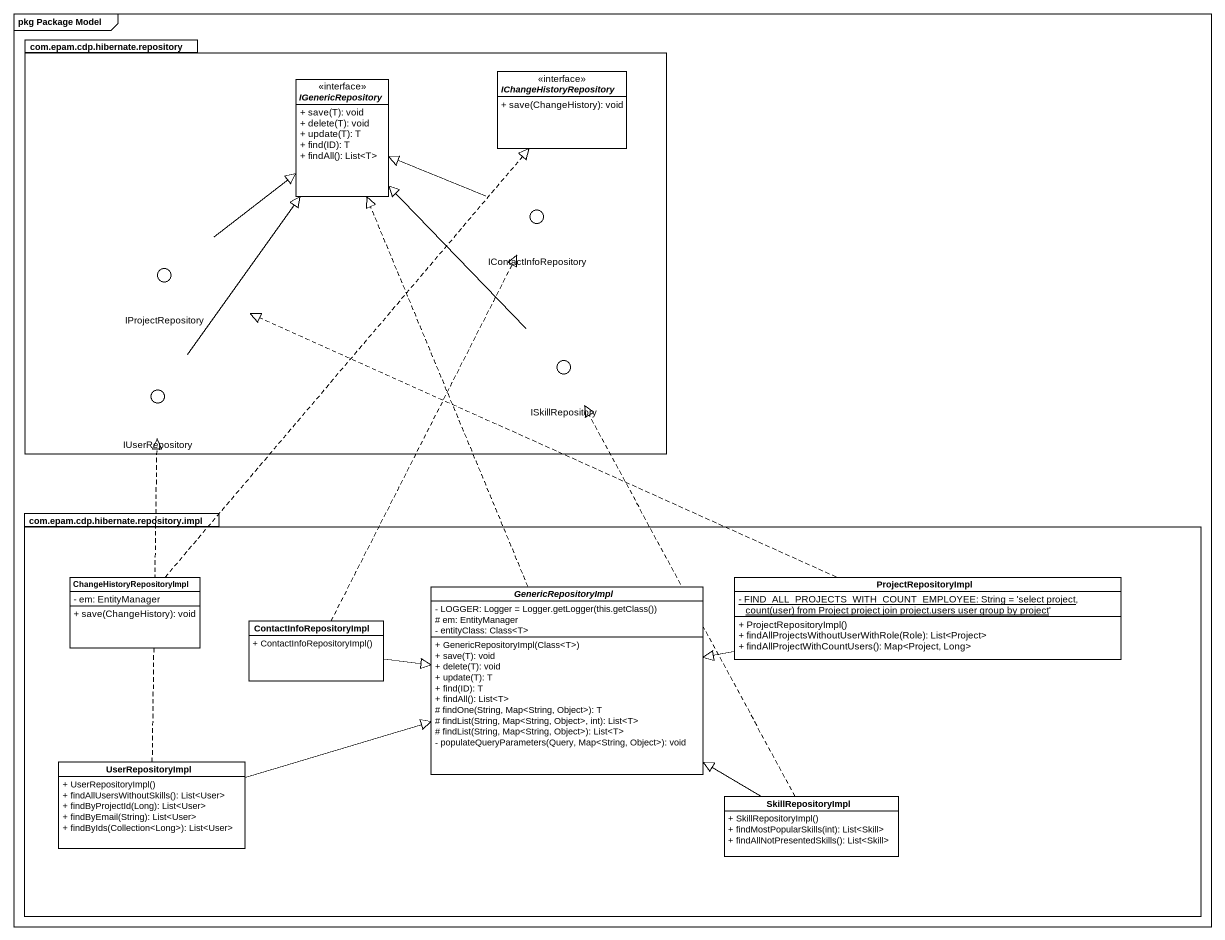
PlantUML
@startuml
mainframe pkg Package Model
allowmixing
hide circle
hide empty members
skinparam classAttributeIconSize 0
package "com.epam.cdp.hibernate.repository" as com_epam_cdp_hibernate {
  interface IGenericRepository {
    + save(T): void
    + delete(T): void
    + update(T): T
    + find(ID): T
    + findAll(): List<T>
  }
  interface IChangeHistoryRepository {
    + save(ChangeHistory): void
  }
}
() IContactInfoRepository
() IProjectRepository
() IUserRepository <<interface>>
() ISkillRepository <<interface>>
package "com.epam.cdp.hibernate.repository.impl" as com_epam_cdp_hibernate_2 {
  class ChangeHistoryRepositoryImpl {
    - em: EntityManager
    + save(ChangeHistory): void
  }
  abstract class GenericRepositoryImpl {
    {field} - LOGGER: Logger = Logger.getLogger(this.getClass())
    # em: EntityManager
    - entityClass: Class<T>
    + GenericRepositoryImpl(Class<T>)
    + save(T): void
    + delete(T): void
    + update(T): T
    + find(ID): T
    + findAll(): List<T>
    # findOne(String, Map<String, Object>): T
    # findList(String, Map<String, Object>, int): List<T>
    # findList(String, Map<String, Object>): List<T>
    - populateQueryParameters(Query, Map<String, Object>): void
  }
  class ProjectRepositoryImpl {
    {static} {field} - FIND_ALL_PROJECTS_WITH_COUNT_EMPLOYEE: String = 'select project, count(user) from Project project join project.users user group by project'
    + ProjectRepositoryImpl()
    + findAllProjectsWithoutUserWithRole(Role): List<Project>
    + findAllProjectWithCountUsers(): Map<Project, Long>
  }
  class ContactInfoRepositoryImpl {
    + ContactInfoRepositoryImpl()
  }
  class UserRepositoryImpl {
    + UserRepositoryImpl()
    + findAllUsersWithoutSkills(): List<User>
    + findByProjectId(Long): List<User>
    + findByEmail(String): List<User>
    + findByIds(Collection<Long>): List<User>
  }
  class SkillRepositoryImpl {
    + SkillRepositoryImpl()
    + findMostPopularSkills(int): List<Skill>
    + findAllNotPresentedSkills(): List<Skill>
  }
}
com_epam_cdp_hibernate -right- IContactInfoRepository
com_epam_cdp_hibernate -left- IProjectRepository
com_epam_cdp_hibernate -- IUserRepository
com_epam_cdp_hibernate -right- ISkillRepository
IContactInfoRepository -left-|> IGenericRepository
IProjectRepository -up-|> IGenericRepository
IUserRepository -up-|> IGenericRepository
ISkillRepository -up-|> IGenericRepository
ChangeHistoryRepositoryImpl .up.|> IChangeHistoryRepository
GenericRepositoryImpl .up.|> IGenericRepository
ProjectRepositoryImpl .left.|> IProjectRepository
ProjectRepositoryImpl -left-|> GenericRepositoryImpl
ContactInfoRepositoryImpl .up.|> IContactInfoRepository
ContactInfoRepositoryImpl -right-|> GenericRepositoryImpl
UserRepositoryImpl .up.|> IUserRepository
UserRepositoryImpl -right-|> GenericRepositoryImpl
SkillRepositoryImpl .up.|> ISkillRepository
SkillRepositoryImpl -left-|> GenericRepositoryImpl
@enduml
